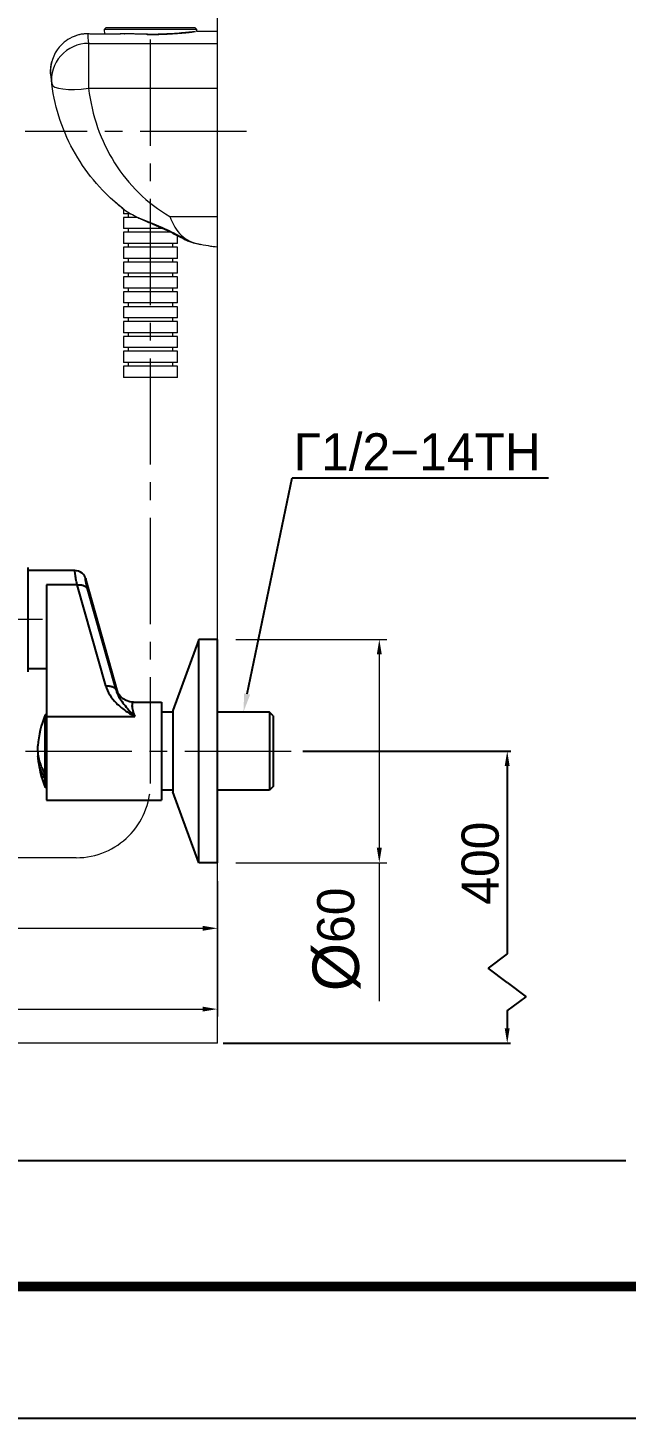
# Model space of a CAD drawing. Extents: x 0 to 1128, y 0 to 827.
# Drawn here: x 765.9 to 926.8, y 0 to 373.9 of the extents above; entities that cross this region are included whole.
import ezdxf
from ezdxf import colors
from ezdxf.entities.mleader import LeaderData, LeaderLine
from ezdxf.math import Vec2, Vec3

# ---------------------------------------------------------------- set-up
doc = ezdxf.new("R2010")
doc.units = 0
doc.header["$LTSCALE"] = 3
doc.header["$MEASUREMENT"] = 0
doc.header["$PDMODE"] = 3
doc.header["$PDSIZE"] = -10
doc.linetypes.add('CENTER2', pattern=[28.575, 19.05, -3.175, 3.175, -3.175])
doc.layers.get('0').update_dxf_attribs({"linetype": 'CONTINUOUS'})
doc.layers.get('DEFPOINTS').update_dxf_attribs({"linetype": 'CONTINUOUS'})
doc.layers.add('1', color=7, linetype='CONTINUOUS')
doc.layers.add('DEF_LAYER_ASSEM_MEMBER', color=7, linetype='CONTINUOUS')
doc.layers.add('Cneter', color=1, linetype='CENTER2', lineweight=13)
doc.layers.add('치수선', color=7, linetype='CONTINUOUS', lineweight=20)
doc.styles.add('Daelim Dimension', font='')
doc.styles.get("Standard").update_dxf_attribs({"font": 'SYMBOL'})
doc.styles.get('Daelim Dimension').set_extended_font_data('나눔고딕')
doc.dimstyles.new('DEFAULT', dxfattribs={"dimscale": 2, "dimtxt": 2, "dimasz": 2, "dimexe": 0, "dimexo": 2, "dimgap": 1, "dimtad": 1, "dimdec": 1, "dimzin": 9, "dimdsep": 46, "dimtxsty": 'Daelim Dimension', "dimcen": 0.5, "dimclrd": 252, "dimclre": 252, "dimclrt": 3, "dimadec": 1, "dimazin": 0, "dimtfac": 1, "dimtdec": 1, "dimtix": 1, "dimtmove": 0, "dimatfit": 3, "dimfxl": 1, "dimtolj": 1, "dimtzin": 1, "dimlwd": 9, "dimlwe": 9, "dimarcsym": 0})

# ---------------------------------------------------------------- blocks, each defined once
blk = doc.blocks.new('*D2')
at = {"color": 5, "lineweight": 9, "ltscale": 0.5, "transparency": 16777216}
for p, q in [((821.87, 209.38), (862.43, 209.38)), ((860.43, 205.38), (860.43, 153.38)), ((821.87, 149.38), (862.43, 149.38)), ((860.43, 149.38), (860.43, 112.13))]:
    blk.add_line(p, q, dxfattribs=at)
at = {"color": 5, "ltscale": 0.5, "transparency": 16777216}
for points in [[(859.76, 205.38), (861.1, 205.38), (860.43, 209.38)], [(859.76, 153.38), (861.1, 153.38), (860.43, 149.38)]]:
    blk.add_solid(points, dxfattribs=at)
at = {"layer": 'DEFPOINTS', "color": 0, "ltscale": 0.5, "transparency": 16777216}
for p in [(817.87, 209.38), (817.87, 149.38), (860.43, 149.38)]:
    blk.add_point(p, dxfattribs=at)
at = {"color": 7, "ltscale": 0.5, "transparency": 16777216, "insert": (842.46, 128.76), "char_height": 10, "attachment_point": 2, "rotation": 90, "style": 'Daelim Dimension'}
blk.add_mtext('\\A1;{\\H1.25x;\\C256;Ø}60', dxfattribs=at)
blk = doc.blocks.new('*D4')
at = {"color": 5, "lineweight": 9, "ltscale": 0.5, "transparency": 16777216}
for p, q in [((637.26, 187.57), (637.26, 108.01)), ((816.87, 144.38), (816.87, 108.01)), ((641.26, 110.01), (812.87, 110.01))]:
    blk.add_line(p, q, dxfattribs=at)
at = {"color": 5, "ltscale": 0.5, "transparency": 16777216}
for points in [[(641.26, 110.68), (641.26, 109.34), (637.26, 110.01)], [(812.87, 110.68), (812.87, 109.34), (816.87, 110.01)]]:
    blk.add_solid(points, dxfattribs=at)
at = {"layer": 'DEFPOINTS', "color": 0, "ltscale": 0.5, "transparency": 16777216}
for p in [(637.26, 191.57), (816.87, 148.38), (816.87, 110.01)]:
    blk.add_point(p, dxfattribs=at)
at = {"color": 7, "ltscale": 0.5, "transparency": 16777216, "insert": (727.15, 122.9), "char_height": 10, "attachment_point": 2, "style": 'Daelim Dimension'}
blk.add_mtext('\\A1;180', dxfattribs=at)
blk = doc.blocks.new('*D5')
at = {"color": 5, "lineweight": 9, "ltscale": 0.5, "transparency": 16777216}
for p, q in [((677.37, 179.86), (677.37, 129.74)), ((816.87, 144.38), (816.87, 129.74)), ((681.37, 131.74), (812.87, 131.74))]:
    blk.add_line(p, q, dxfattribs=at)
at = {"color": 5, "ltscale": 0.5, "transparency": 16777216}
for points in [[(681.37, 132.41), (681.37, 131.07), (677.37, 131.74)], [(812.87, 132.41), (812.87, 131.07), (816.87, 131.74)]]:
    blk.add_solid(points, dxfattribs=at)
at = {"layer": 'DEFPOINTS', "color": 0, "ltscale": 0.5, "transparency": 16777216}
for p in [(677.37, 183.86), (816.87, 148.38), (816.87, 131.74)]:
    blk.add_point(p, dxfattribs=at)
at = {"color": 7, "ltscale": 0.5, "transparency": 16777216, "insert": (747.12, 144.55), "char_height": 10, "attachment_point": 2, "style": 'Daelim Dimension'}
blk.add_mtext('\\A1;140', dxfattribs=at)

msp = doc.modelspace()

# ---------------------------------------------------------------- linework, layer by layer
at = {"color": 5, "ltscale": 0.5}
for p, q in [((839.87, 179.38), (895.84, 179.38)), ((894.84, 175.38), (894.84, 124.86)), ((894.84, 124.86), (889.73, 121.02)), ((894.84, 117.19), (889.73, 121.02)), ((894.84, 117.19), (899.94, 113.35)), ((894.84, 109.51), (899.94, 113.35)), ((894.84, 109.51), (894.84, 104.84)), ((818.45, 100.86), (895.7, 100.86))]:
    msp.add_line(p, q, dxfattribs=at)
at = {"color": 5}
msp.add_line((18.14, 69.28), (926.74, 69.28), dxfattribs=at)
at = {"ltscale": 0.5}
msp.add_lwpolyline([(0, 0), (1128.4, 0), (1128.4, 826.8), (0, 826.8)], close=True, dxfattribs=at)
at = {"color": 5, "linetype": 'ByBlock', "lineweight": 200, "const_width": 2.6}
msp.add_lwpolyline([(18.14, 35.4), (1110.14, 35.4), (1110.14, 807.6), (18.14, 807.6)], close=True, dxfattribs=at)
at = {"color": 5, "ltscale": 0.5}
for points in [[(894.17, 175.38), (895.5, 175.38), (894.84, 179.38)], [(894.17, 104.84), (895.5, 104.84), (894.84, 100.84)]]:
    msp.add_solid(points, dxfattribs=at)
at = {"layer": '1', "color": 7, "linetype": 'Continuous', "lineweight": 18}
for p, q in [((786.87, 373.9), (786.4, 373.4)), ((786.4, 373.4), (786.49, 372.16)), ((811.34, 373.4), (786.4, 373.4)), ((810.87, 373.9), (786.87, 373.9)), ((793.25, 372.3), (791.93, 372.3)), ((811.34, 373.4), (810.87, 373.9)), ((811.3, 372.9), (811.34, 373.4)), ((816.87, 372.9), (811.3, 372.9)), ((816.87, 369.72), (816.87, 372.9)), ((816.87, 357.63), (816.87, 369.72)), ((816.87, 323.18), (816.87, 357.63)), ((791.57, 325.19), (791.57, 323.9)), ((793.5, 323.9), (791.57, 323.9)), ((791.57, 322.9), (791.57, 319.9)), ((795.35, 322.9), (791.57, 322.9)), ((792.87, 323.9), (792.87, 322.9)), ((816.87, 314.9), (816.87, 323.18)), ((802.21, 319.9), (791.57, 319.9)), ((791.57, 318.9), (791.57, 315.9)), ((804.39, 318.9), (791.57, 318.9)), ((792.87, 319.9), (792.87, 318.9)), ((806.17, 315.9), (806.17, 317.98)), ((806.17, 315.9), (791.57, 315.9)), ((791.57, 314.9), (791.57, 311.9)), ((806.17, 314.9), (791.57, 314.9)), ((792.87, 315.9), (792.87, 314.9)), ((804.87, 314.9), (804.87, 315.9)), ((806.17, 311.9), (806.17, 314.9)), ((806.17, 311.9), (791.57, 311.9)), ((791.57, 310.9), (791.57, 307.9)), ((806.17, 310.9), (791.57, 310.9)), ((792.87, 311.9), (792.87, 310.9)), ((804.87, 310.9), (804.87, 311.9)), ((806.17, 307.9), (806.17, 310.9)), ((806.17, 307.9), (791.57, 307.9)), ((791.57, 306.9), (791.57, 303.9)), ((806.17, 306.9), (791.57, 306.9)), ((792.87, 307.9), (792.87, 306.9)), ((804.87, 306.9), (804.87, 307.9)), ((806.17, 303.9), (806.17, 306.9)), ((806.17, 303.9), (791.57, 303.9)), ((791.57, 302.9), (791.57, 299.9)), ((806.17, 302.9), (791.57, 302.9)), ((792.87, 303.9), (792.87, 302.9)), ((804.87, 302.9), (804.87, 303.9)), ((806.17, 299.9), (806.17, 302.9)), ((806.17, 299.9), (791.57, 299.9)), ((792.87, 299.9), (792.87, 298.9)), ((804.87, 298.9), (804.87, 299.9)), ((791.57, 298.9), (791.57, 295.9)), ((806.17, 298.9), (791.57, 298.9)), ((806.17, 295.9), (791.57, 295.9)), ((792.87, 295.9), (792.87, 294.9)), ((804.87, 294.9), (804.87, 295.9)), ((806.17, 295.9), (806.17, 298.9)), ((791.57, 294.9), (791.57, 291.9)), ((806.17, 294.9), (791.57, 294.9)), ((806.17, 291.9), (791.57, 291.9)), ((792.87, 291.9), (792.87, 290.9)), ((804.87, 290.9), (804.87, 291.9)), ((806.17, 291.9), (806.17, 294.9)), ((791.57, 290.9), (791.57, 287.9)), ((806.17, 290.9), (791.57, 290.9)), ((806.17, 287.9), (806.17, 290.9)), ((806.17, 287.9), (791.57, 287.9)), ((791.57, 286.9), (791.57, 283.9)), ((806.17, 286.9), (791.57, 286.9)), ((792.87, 287.9), (792.87, 286.9)), ((804.87, 286.9), (804.87, 287.9)), ((806.17, 283.9), (806.17, 286.9)), ((806.17, 283.9), (791.57, 283.9)), ((791.57, 282.9), (791.57, 279.9)), ((806.17, 282.9), (791.57, 282.9)), ((792.87, 283.9), (792.87, 282.9)), ((804.87, 282.9), (804.87, 283.9)), ((806.17, 279.9), (806.17, 282.9)), ((806.17, 279.9), (791.57, 279.9))]:
    msp.add_line(p, q, dxfattribs=at)
at = {"layer": '1', "color": 7, "linetype": 'Continuous', "lineweight": 13}
for p, q in [((793.2, 372.29), (791.98, 372.29)), ((782.22, 369.72), (782.22, 357.63)), ((782.22, 369.72), (816.87, 369.72)), ((782.22, 357.63), (816.87, 357.63)), ((804.1, 323.18), (816.87, 323.18))]:
    msp.add_line(p, q, dxfattribs=at)
at = {"layer": '1', "color": 7, "linetype": 'Continuous', "lineweight": 18, "extrusion": (6.12323e-17, -7.4988e-33, -1)}
for start, end in [(352.2682, 352.5557), (307.7566, 314.5231)]:
    msp.add_arc((-822.68, 365.38), 50.81, start, end, dxfattribs=at)
at = {"layer": '1', "color": 7, "linetype": 'Continuous', "lineweight": 13}
for centre, major_axis, ratio, start_param, end_param in [((781.99, 370.26), (0.09, 2), 0.357631, 6.276828, 6.405218), ((782.22, 360.04), (-9.91, -1.31), 0.96772, 4.585417, 6.283185), ((782.22, 360.04), (-9.91, -1.31), 0.239333, 0, 1.539235)]:
    msp.add_ellipse(centre, major_axis=major_axis, ratio=ratio, start_param=start_param, end_param=end_param, dxfattribs=at)
at = {"layer": '1', "color": 7, "linetype": 'Continuous', "lineweight": 18}
for points, knots in [([(778.36, 371.6), (776.79, 370.98), (775.39, 369.98), (772.71, 366.76), (771.87, 364.23), (772.01, 361.7)], [0, 0, 0, 0, 0.401499, 0.401499, 1, 1, 1, 1]), ([(780.92, 372.23), (780.8, 372.22), (780.22, 372.17), (779.36, 371.98), (778.65, 371.72), (778.38, 371.6)], [0, 0, 0, 0, 0.137714, 0.664904, 1, 1, 1, 1]), ([(781.04, 372.26), (781.03, 372.25), (781.01, 372.25), (780.99, 372.24), (780.99, 372.24), (780.99, 372.24)], [0, 0, 0, 0, 0.932119, 0.932119, 1, 1, 1, 1]), ([(786.29, 372.16), (785.79, 372.16), (784.78, 372.17), (783.37, 372.21), (782.48, 372.24), (782.08, 372.26)], [0, 0, 0, 0, 0.346493, 0.701474, 1, 1, 1, 1]), ([(791.92, 372.3), (791.54, 372.28), (790.7, 372.24), (789.32, 372.19), (787.83, 372.16), (786.81, 372.15), (786.3, 372.16), (786.29, 372.16)], [0, 0, 0, 0, 0.21806, 0.47613, 0.734344, 0.995673, 1, 1, 1, 1]), ([(791.92, 372.3), (791.94, 372.3), (791.96, 372.3), (791.98, 372.29), (791.98, 372.29), (791.98, 372.29)], [0, 0, 0, 0, 0.948259, 0.948259, 1, 1, 1, 1]), ([(793.2, 372.29), (793.2, 372.29), (793.2, 372.29), (793.22, 372.3), (793.24, 372.3), (793.26, 372.3)], [0, 0, 0, 0, 0.048294, 0.048294, 1, 1, 1, 1]), ([(798.03, 372.15), (797.55, 372.15), (796.58, 372.17), (795.14, 372.21), (794.03, 372.26), (793.43, 372.29), (793.27, 372.3)], [0, 0, 0, 0, 0.28889, 0.587438, 0.888444, 1, 1, 1, 1]), ([(771.99, 361.7), (772, 361.66), (772.01, 361.46), (772.04, 360.94), (772.12, 360.08), (772.19, 359.36), (772.26, 358.89), (772.26, 358.85)], [0, 0, 0, 0, 0.068436, 0.333791, 0.637711, 0.966343, 1, 1, 1, 1]), ([(791.41, 325.32), (788.85, 327.33), (786.45, 329.61), (782.18, 334.52), (780.3, 337.16), (777.02, 342.85), (775.64, 345.88), (773.52, 352.12), (772.75, 355.36), (772.31, 358.73)], [0, 0, 0, 0, 0.25, 0.25, 0.5, 0.5, 0.75, 0.75, 1, 1, 1, 1]), ([(794.98, 323.08), (794.98, 323.08), (794.98, 323.09), (794.95, 323.1), (794.94, 323.12), (794.93, 323.17), (794.93, 323.17), (794.93, 323.17)], [0, 0, 0, 0, 0.102368, 0.102368, 0.924624, 0.924624, 1, 1, 1, 1]), ([(794.99, 323.09), (795.32, 322.93), (796.16, 322.51), (797.56, 321.92), (799.1, 321.28), (800.45, 320.69), (801.26, 320.31), (801.61, 320.14)], [0, 0, 0, 0, 0.154276, 0.391878, 0.62114, 0.832199, 1, 1, 1, 1]), ([(804.1, 323.18), (804.83, 321.1), (805.81, 319.35), (808.5, 316.85), (810.22, 316.07), (812.36, 315.62)], [0, 0, 0, 0, 0.5, 0.5, 1, 1, 1, 1]), ([(801.62, 320.16), (801.67, 320.13), (801.72, 320.14), (801.83, 320.19), (801.87, 320.21), (801.92, 320.26), (801.93, 320.26), (801.93, 320.26)], [0, 0, 0, 0, 0.613027, 0.613027, 0.963392, 0.963392, 1, 1, 1, 1]), ([(801.62, 320.14), (801.79, 320.07), (802.51, 319.76), (803.73, 319.19), (805.26, 318.45), (806.66, 317.73), (807.94, 317.06), (809.08, 316.52), (809.91, 316.18), (810.39, 316.07), (810.52, 316.05)], [0, 0, 0, 0, 0.047473, 0.207278, 0.365783, 0.523982, 0.674192, 0.815613, 0.951346, 1, 1, 1, 1]), ([(816.87, 314.9), (816.87, 314.9), (816.61, 314.93), (815.94, 315.01), (815.53, 315.07), (814.24, 315.26), (813.31, 315.43), (812.36, 315.62)], [0, 0, 0, 0, 0.25, 0.25, 0.5, 0.5, 1, 1, 1, 1])]:
    msp.add_open_spline(points, degree=3, knots=knots, dxfattribs=at)
at = {"layer": '1', "color": 7, "linetype": 'Continuous', "lineweight": 13}
for points in [[(780.99, 372.24), (780.09, 372.15), (779.2, 371.93), (778.36, 371.6)], [(781.99, 372.25), (781.65, 372.26), (781.32, 372.26), (780.99, 372.24)], [(791.98, 372.29), (788.87, 372.12), (785.21, 372.1), (781.99, 372.25)], [(781.99, 372.25), (782.02, 371.72), (782.08, 370.88), (782.22, 369.72)], [(794.93, 323.17), (797.16, 322.13), (799.68, 321.32), (801.93, 320.26)]]:
    msp.add_open_spline(points, degree=3, dxfattribs=at)
at = {"layer": '1', "color": 7, "linetype": 'Continuous', "lineweight": 18}
for points, degree in [([(782.07, 372.25), (781.55, 372.29), (781.05, 372.24)], 2), ([(772.02, 361.48), (771.93, 362.62), (772.04, 363.76), (772.34, 364.85)], 3), ([(772.31, 358.73), (772.3, 358.78), (772.29, 358.83), (772.29, 358.87)], 3), ([(791, 325.65), (791.14, 325.54), (791.28, 325.43), (791.41, 325.32)], 3), ([(791.41, 325.32), (792.48, 324.49), (793.66, 323.79), (794.93, 323.17)], 3), ([(793.56, 323.91), (794.02, 323.63), (794.5, 323.36), (794.99, 323.1)], 3), ([(812.36, 315.62), (811.73, 315.75), (811.11, 315.9), (810.49, 316.05)], 3)]:
    msp.add_open_spline(points, degree=degree, dxfattribs=at)
at = {"layer": '1', "color": 7, "linetype": 'Continuous', "lineweight": 13}
for points, knots in [([(798.02, 372.1), (798.26, 372.09), (798.5, 372.09), (800.87, 372.09), (803, 372.17), (806.64, 372.41), (808.18, 372.56), (810.32, 372.8), (810.91, 372.89), (811.01, 372.91), (810.52, 372.84), (808.57, 372.63), (807.12, 372.48), (803.57, 372.24), (801.47, 372.15), (797.25, 372.12), (795.1, 372.18), (793.2, 372.29)], [0, 0, 0, 0, 0.015967, 0.015967, 0.156543, 0.156543, 0.297119, 0.297119, 0.437696, 0.437696, 0.578272, 0.578272, 0.718848, 0.718848, 0.859424, 0.859424, 1, 1, 1, 1]), ([(782.22, 357.63), (782.66, 353.96), (783.48, 350.46), (785.83, 343.75), (787.37, 340.54), (791.07, 334.66), (793.24, 331.93), (798.22, 327.07), (800.98, 324.95), (804.1, 323.18)], [0, 0, 0, 0, 0.25, 0.25, 0.5, 0.5, 0.75, 0.75, 1, 1, 1, 1]), ([(801.93, 320.26), (803.77, 319.48), (805.46, 318.61), (808.36, 317.01), (809.62, 316.26), (810.49, 316.05)], [0, 0, 0, 0, 0.5, 0.5, 1, 1, 1, 1])]:
    msp.add_open_spline(points, degree=3, knots=knots, dxfattribs=at)
at = {"layer": 'Cneter', "lineweight": 5, "ltscale": 0.5}
for p, q in [((798.87, 170.71), (798.87, 374.23)), ((824.68, 346), (765.12, 346)), ((769.87, 214.74), (746.87, 214.74)), ((765.27, 179.38), (839.87, 179.38)), ((778.87, 150.71), (697.37, 150.71))]:
    msp.add_line(p, q, dxfattribs=at)
msp.add_arc((778.87, 170.71), 20, 270, 0, dxfattribs=at)
at = {"layer": 'DEF_LAYER_ASSEM_MEMBER', "color": 7, "linetype": 'Continuous'}
for p, q in [((765.87, 228.73), (765.87, 200.74)), ((778.56, 227.94), (765.87, 227.94)), ((779.53, 227.77), (778.95, 227.91)), ((781.42, 225.85), (781.3, 226.16)), ((781.47, 225.69), (781.42, 225.85)), ((781.47, 225.69), (781.47, 225.69)), ((790.1, 195.19), (781.47, 225.68)), ((770.87, 224.07), (770.87, 166.18)), ((811.87, 209.38), (804.87, 190.33)), ((816.87, 209.38), (811.87, 209.38)), ((811.87, 149.38), (811.87, 209.38)), ((816.87, 149.38), (816.87, 209.38)), ((770.87, 201.54), (765.87, 201.54)), ((790.09, 195.2), (790.1, 195.2)), ((790.11, 195.17), (790.1, 195.2)), ((790.12, 195.14), (790.11, 195.17)), ((790.12, 195.14), (790.11, 195.17)), ((790.22, 194.91), (790.12, 195.14)), ((790.46, 194.52), (790.22, 194.91)), ((790.87, 194.01), (790.46, 194.52)), ((791.49, 193.48), (790.87, 194.01)), ((792.31, 193), (791.49, 193.48)), ((793.31, 192.68), (792.31, 193)), ((794.28, 192.58), (793.31, 192.68)), ((794.28, 192.58), (793.31, 192.68)), ((794.29, 192.58), (801.87, 192.58)), ((801.87, 192.58), (801.87, 166.18)), ((770.87, 189.13), (770.55, 189.13)), ((770.55, 169.63), (770.55, 189.13)), ((804.87, 189.88), (801.87, 189.88)), ((804.87, 190.33), (804.87, 168.43)), ((830.87, 189.88), (816.87, 189.88)), ((831.87, 188.88), (830.87, 189.88)), ((830.87, 189.88), (830.87, 168.88)), ((831.87, 188.88), (831.87, 169.88)), ((768.61, 180.8), (768.61, 180.84)), ((770.87, 169.63), (770.55, 169.63)), ((804.87, 168.88), (801.87, 168.88)), ((811.87, 149.38), (804.87, 168.43)), ((830.87, 168.88), (816.87, 168.88)), ((831.87, 169.88), (830.87, 168.88)), ((770.87, 166.18), (801.87, 166.18)), ((816.87, 149.38), (811.87, 149.38))]:
    msp.add_line(p, q, dxfattribs=at)
at = {"layer": 'DEF_LAYER_ASSEM_MEMBER', "color": 9, "linetype": 'Continuous'}
for p, q in [((779.16, 224.07), (770.87, 224.07)), ((786.85, 196.9), (779.16, 224.07)), ((789.65, 195.83), (781.96, 223)), ((770.87, 188.71), (794.62, 188.71))]:
    msp.add_line(p, q, dxfattribs=at)
at = {"layer": 'DEF_LAYER_ASSEM_MEMBER', "color": 7, "linetype": 'Continuous'}
for points in [[(780.84, 226.89), (780.48, 227.23), (780.05, 227.54), (779.53, 227.77), (778.95, 227.91), (778.55, 227.94)], [(781.1, 226.52), (780.84, 226.89), (780.48, 227.23), (780.05, 227.54)], [(781.42, 225.85), (781.3, 226.16), (781.1, 226.52)]]:
    msp.add_lwpolyline(points, dxfattribs=at)
for centre, radius, start, end in [((793.57, 179.38), 25, 157.0455, 176.7371), ((781.1, 178.67), 12.51, 176.7597, 183.2572), ((793.57, 179.38), 25, 183.2629, 202.9545), ((799.07, 172.89), 28.76, 178.5157, 179.967), ((794.32, 172.91), 24.01, 179.9876, 181.6241)]:
    msp.add_arc(centre, radius, start, end, dxfattribs=at)
at = {"layer": 'DEF_LAYER_ASSEM_MEMBER', "color": 9, "linetype": 'Continuous'}
for points, start_tangent, end_tangent in [([(779.16, 224.07), (778.98, 224.93), (778.83, 225.7), (778.71, 226.37), (778.63, 226.93), (778.58, 227.36), (778.56, 227.54), (778.55, 227.68), (778.54, 227.79), (778.54, 227.87), (778.55, 227.92), (778.55, 227.94)], (-0.213453, 0.976953), (0.999969, 0.007877)), ([(781.96, 223), (781.75, 223.76), (781.59, 224.42), (781.53, 224.71), (781.48, 224.96), (781.45, 225.18), (781.42, 225.37), (781.4, 225.53), (781.39, 225.65), (781.39, 225.74), (781.4, 225.79), (781.41, 225.81), (781.43, 225.8), (781.44, 225.79), (781.45, 225.76), (781.47, 225.69)], (-0.272166, 0.96225), (0.27286, -0.962054)), ([(779.16, 224.07), (780.07, 224.09), (780.89, 223.91), (781.54, 223.53), (781.96, 223)], (0.990148, 0.140028), (0.433745, -0.901036)), ([(786.85, 196.9), (787.76, 196.92), (788.58, 196.74), (789.23, 196.36), (789.65, 195.83)], (0.990149, 0.140021), (0.433756, -0.90103)), ([(786.85, 196.9), (787.93, 194.5), (789.69, 192.32), (791.96, 190.38), (794.62, 188.71)], (0.272144, -0.962257), (0.874213, -0.485542)), ([(790.1, 195.2), (789.98, 195.52), (789.87, 195.73), (789.81, 195.8), (789.75, 195.83), (789.7, 195.84), (789.65, 195.83)], (-0.272225, 0.962234), (-0.855567, -0.517691)), ([(789.65, 195.83), (789.69, 195.64), (789.86, 195.1)], (0.216676, -0.976244), (0.345339, -0.938478)), ([(789.86, 195.1), (790.62, 193.57), (791.7, 192.03), (793.05, 190.42), (794.62, 188.71)], (0.345339, -0.938478), (0.690787, -0.723058)), ([(794.28, 192.58), (794.2, 192.56), (794.12, 192.52), (794.05, 192.44), (793.99, 192.33), (793.92, 192.01), (793.9, 191.57), (793.96, 191.01), (794.09, 190.34), (794.32, 189.57), (794.62, 188.71)], (-0.999999, -0.001107), (0.363278, -0.931681))]:
    msp.add_spline(points, degree=3, dxfattribs=dict(at, start_tangent=start_tangent, end_tangent=end_tangent))
at = {"layer": 'DEF_LAYER_ASSEM_MEMBER', "color": 7, "linetype": 'Continuous', "start_tangent": (-0.484993, 0.874518)}
for points, end_tangent in [([(770.31, 173.64), (769.5, 175.37), (768.94, 177.16), (768.64, 178.97), (768.61, 180.8)], (0.056864, 0.998382)), ([(770.31, 172.22), (769.64, 173.62), (769.12, 175.04), (768.78, 176.5), (768.61, 177.96)], (-0.056864, 0.998382))]:
    msp.add_spline(points, degree=3, dxfattribs=dict(at, end_tangent=end_tangent))
at = {"layer": '치수선'}
for q in [(816.87, 572.53), (102.81, 100.86)]:
    msp.add_line((816.87, 100.86), q, dxfattribs=at)

# ---------------------------------------------------------------- texts
at = {"color": 7, "ltscale": 0.5, "insert": (887.62, 149.25), "char_height": 10, "attachment_point": 5, "rotation": 90, "style": 'Daelim Dimension'}
msp.add_mtext('\\A1;400', dxfattribs=at)

# ---------------------------------------------------------------- dimensions: what is measured, and where the dimension line sits
at = {"color": 5, "ltscale": 0.5}
dim = msp.add_linear_dim(base=(860.43, 149.38), p1=(817.87, 209.38), p2=(817.87, 149.38), angle=270, text='{\\H1.25x;\\C256;Ø}<>', dimstyle='DEFAULT', override={"dimtxt": 5, "dimexe": 1, "dimclrd": 5, "dimclre": 5, "dimclrt": 7}, dxfattribs=at)
dim.commit()
dim.dimension.update_dxf_attribs({"geometry": '*D2', "text_midpoint": (860.43, 128.76), "dimtype": 160})
for base, p1, p2, picture, middle in [((816.87, 110.01), (637.26, 191.57), (816.87, 148.38), '*D4', (727.15, 110.01)), ((816.870538, 131.73870493), (677.370538, 183.8641319), (816.870538, 148.38019635), '*D5', (747.120538, 131.73870493))]:
    dim = msp.add_linear_dim(base=base, p1=p1, p2=p2, dimstyle='DEFAULT', override={"dimtxt": 5, "dimexe": 1, "dimdec": 0, "dimclrd": 5, "dimclre": 5, "dimclrt": 7}, dxfattribs=at)
    dim.commit()
    dim.dimension.update_dxf_attribs({"geometry": picture, "text_midpoint": middle, "dimtype": 160})

# ---------------------------------------------------------------- leaders
at = {"ltscale": 0.5}
ml = msp.add_multileader_mtext('Standard', dxfattribs=at)
ml.set_content('G1/2-14TH', color=256)
ml.set_leader_properties(color=5)
ml.build(insert=Vec2(0, 0))
ml.multileader.update_dxf_attribs({"text_left_attachment_type": 6, "text_right_attachment_type": 6, "dogleg_length": 0.36, "arrow_head_size": 5})
ctx = ml.context
ctx.base_point, ctx.char_height, ctx.arrow_head_size, ctx.landing_gap_size, ctx.plane_origin = Vec3(837.31, 252.86), 10, 5, 0.09, Vec3(823.87, 189.88)
ctx.left_attachment, ctx.right_attachment = 6, 6
notes = []
notes.append((ctx, [(0, (1, 1, 0), (836.95, 252.86), (1, 0), 0.36, [(0, [(823.87, 189.88)], 0, [])])]))
ctx.mtext.insert, ctx.mtext.flow_direction = Vec3(837.4, 264.86), 5
for ctx, leaders in notes:
    for number, flags, end, landing, length, lines in leaders:
        leader = LeaderData()
        leader.index, (leader.has_last_leader_line, leader.has_dogleg_vector, leader.attachment_direction) = number, flags
        leader.last_leader_point, leader.dogleg_vector, leader.dogleg_length = Vec3(end), Vec3(landing), length
        for number, points, colour, breaks in lines:
            line = LeaderLine()
            line.index, line.vertices, line.color, line.breaks = number, Vec3.list(points), colors.encode_raw_color(colour), breaks
            leader.lines.append(line)
        ctx.leaders.append(leader)

doc.saveas('drawing.dxf')
